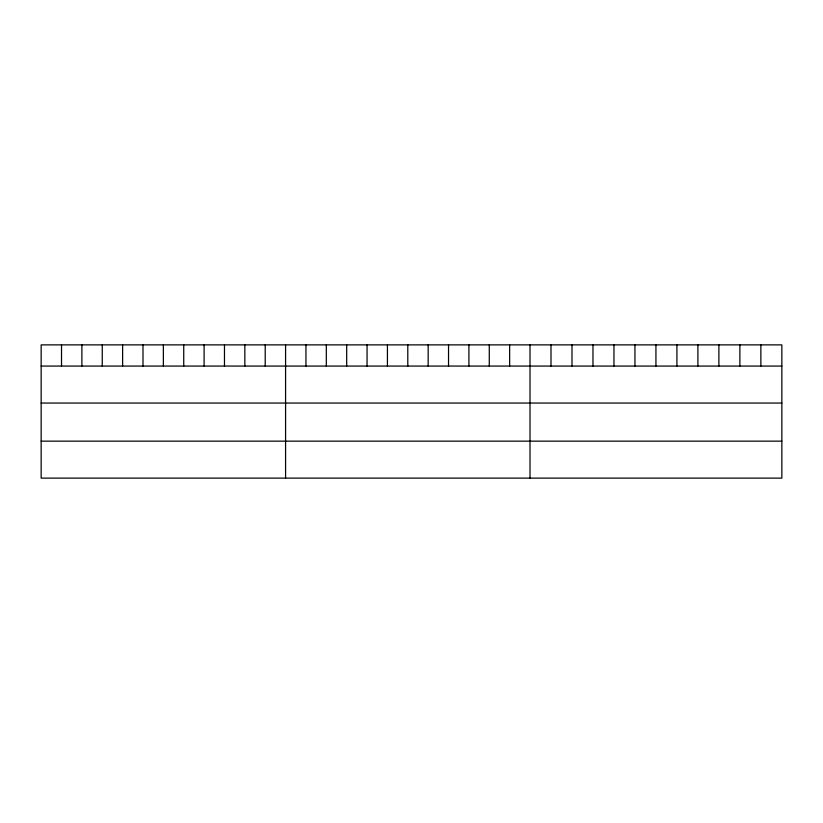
<?xml version="1.0" encoding="UTF-8"?>
<svg xmlns="http://www.w3.org/2000/svg" width="823" height="823" viewBox="0 0 823 823"><rect width="100%" height="100%" fill="white"/><g stroke="black" fill="none" stroke-linecap="round" stroke-linejoin="round"><path stroke-width="1.23" d="M781.85 366.07L781.85 478.122L41.15 478.122L41.15 344.878L781.85 344.878L781.85 366.07L41.15 366.07M41.15 403.054L781.85 403.054M41.15 441.149L781.85 441.149M760.864 344.878L760.864 366.07M739.877 344.878L739.877 366.07M718.89 344.878L718.89 366.07M697.904 344.878L697.904 366.07M676.918 344.878L676.918 366.07M655.931 344.878L655.931 366.07M634.945 344.878L634.945 366.07M613.958 344.878L613.958 366.07M592.971 344.878L592.971 366.07M571.985 344.878L571.985 366.07M550.999 344.878L550.999 366.07M530.012 344.878L530.012 478.122M509.643 344.878L509.643 366.07M489.274 344.878L489.274 366.07M468.904 344.878L468.904 366.07M448.535 344.878L448.535 366.07M428.166 344.878L428.166 366.07M407.796 344.878L407.796 366.07M387.427 344.878L387.427 366.07M367.058 344.878L367.058 366.07M346.689 344.878L346.689 366.07M326.32 344.878L326.32 366.07M305.95 344.878L305.95 366.07M285.581 344.878L285.581 478.122M265.212 344.878L265.212 366.07M244.843 344.878L244.843 366.07M224.473 344.878L224.473 366.07M204.104 344.878L204.104 366.07M183.735 344.878L183.735 366.07M163.366 344.878L163.366 366.07M142.996 344.878L142.996 366.07M122.627 344.878L122.627 366.07M102.258 344.878L102.258 366.07M81.888 344.878L81.888 366.07M61.519 344.878L61.519 366.07"/></g></svg>
